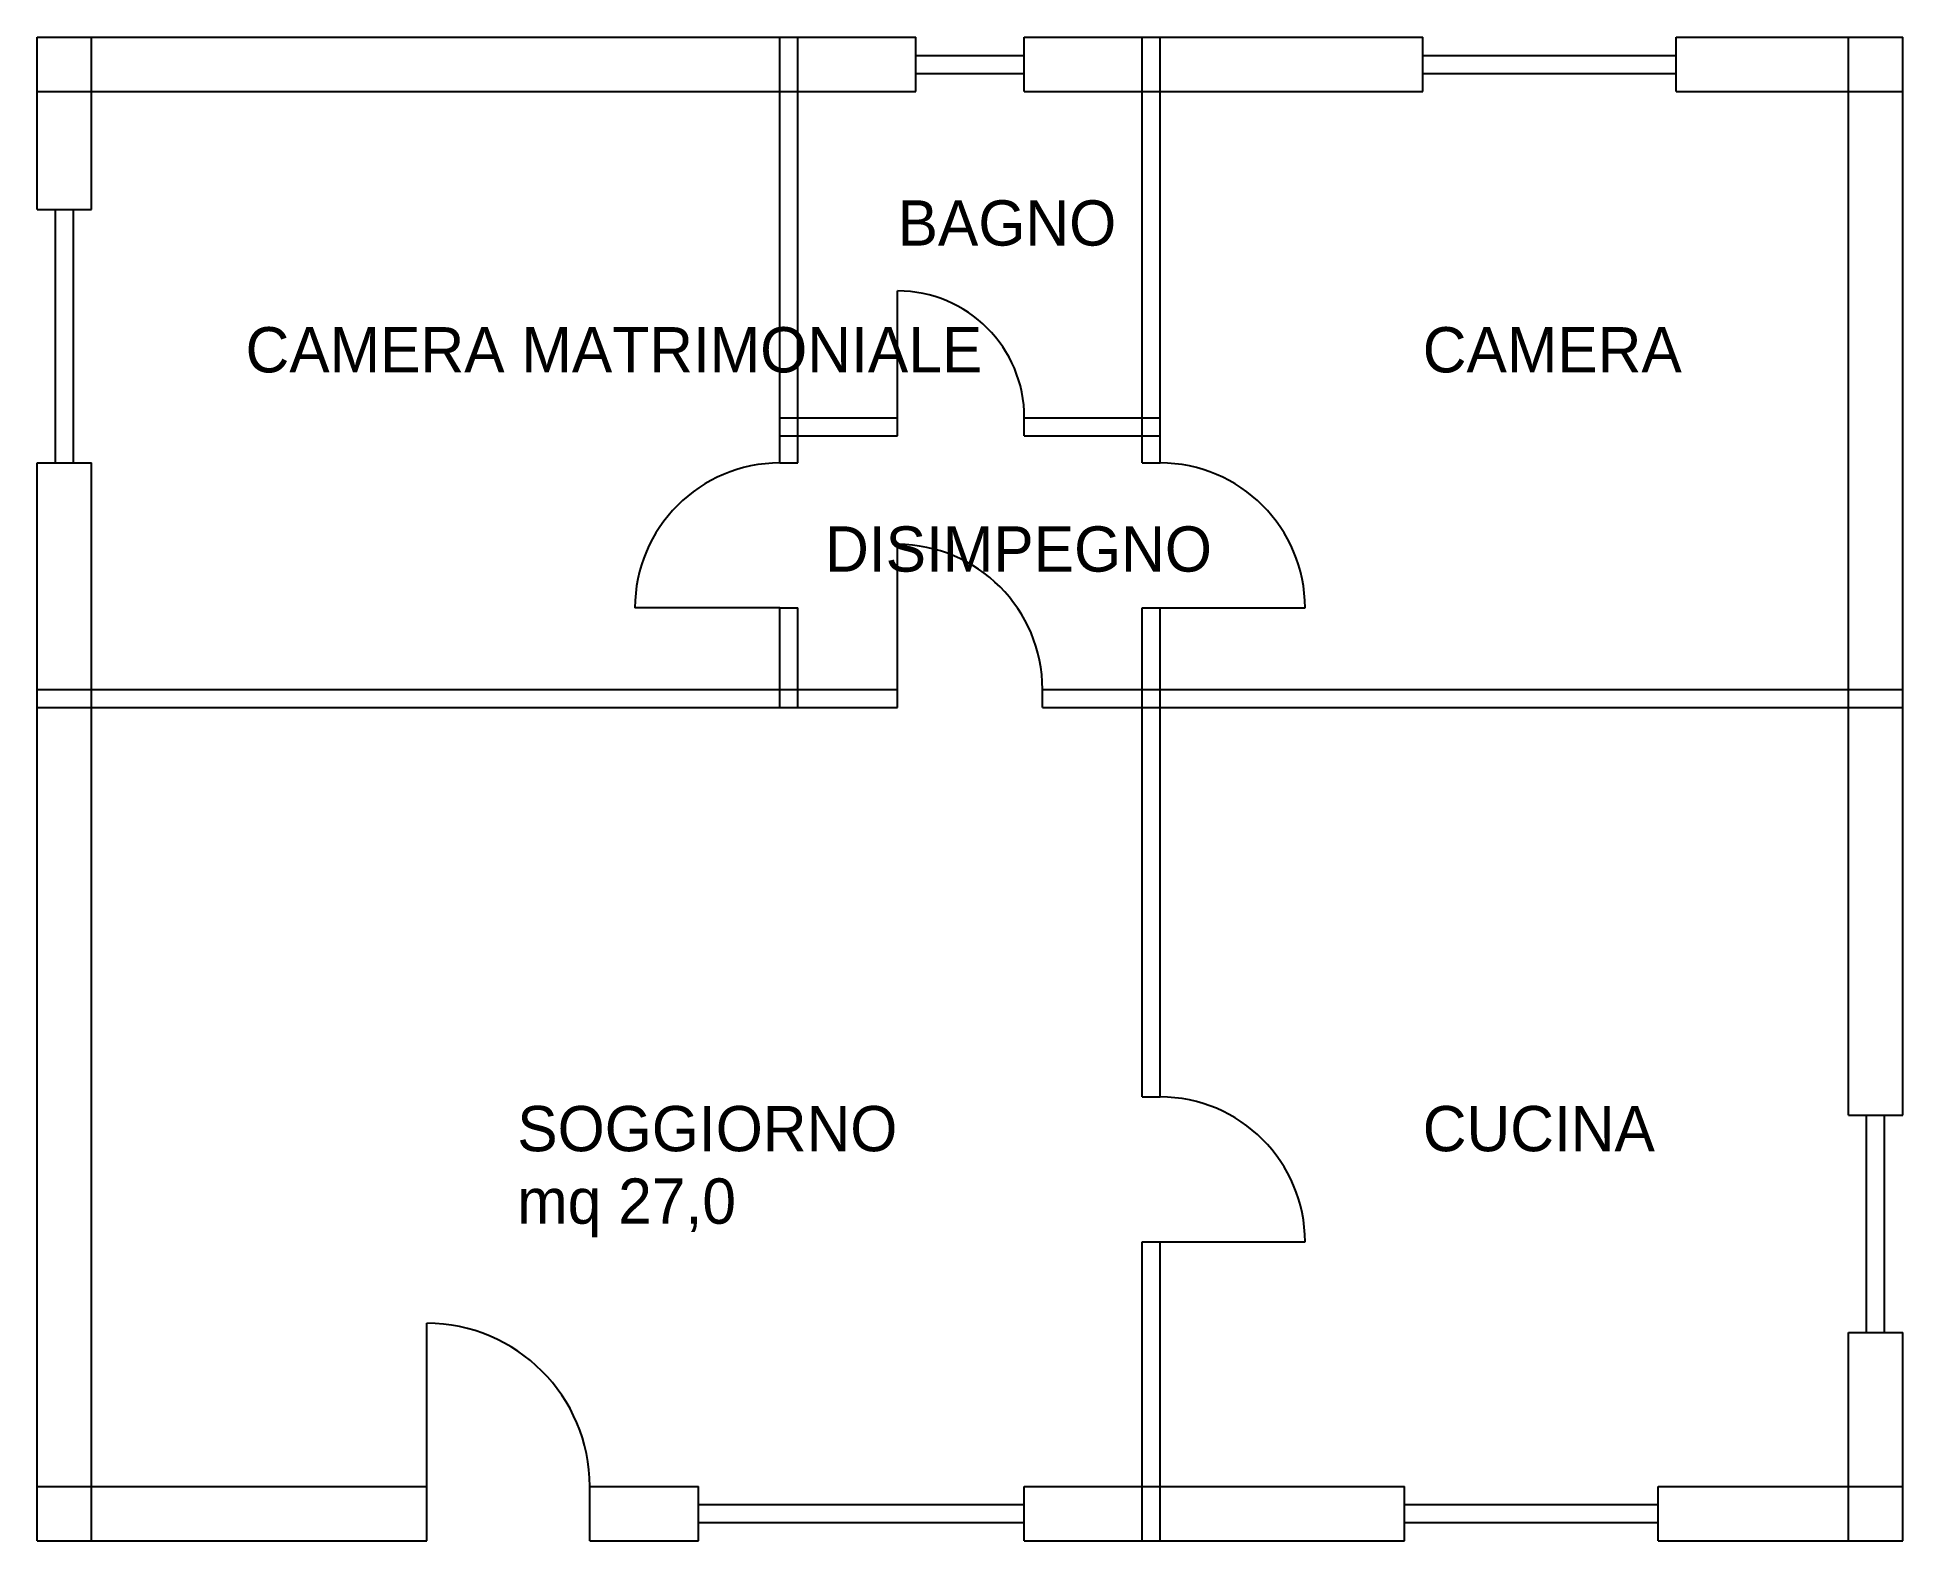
# Model space of a CAD drawing. Extents: x -150 to 10150, y -150 to 8150.
import ezdxf

# ---------------------------------------------------------------- set-up
doc = ezdxf.new("R2010")
doc.units = 0

msp = doc.modelspace()

# ---------------------------------------------------------------- linework, layer by layer
for p, q in [((-150, 8150), (4700, 8150)), ((-150, 7200), (-150, 8150)), ((150, 7200), (150, 8150)), ((3950, 5800), (3950, 8150)), ((4050, 5800), (4050, 8150)), ((4700, 7850), (4700, 8150)), ((5300, 8150), (7500, 8150)), ((5300, 7850), (5300, 8150)), ((5950, 5800), (5950, 8150)), ((6050, 5800), (6050, 8150)), ((7500, 7850), (7500, 8150)), ((8900, 8150), (10150, 8150)), ((8900, 7850), (8900, 8150)), ((9850, 2200), (9850, 8150)), ((10150, 2200), (10150, 8150)), ((4700, 8050), (5300, 8050)), ((7500, 8050), (8900, 8050)), ((4700, 7950), (5300, 7950)), ((7500, 7950), (8900, 7950)), ((-150, 7850), (4700, 7850)), ((5300, 7850), (7500, 7850)), ((8900, 7850), (10150, 7850)), ((-150, 7200), (150, 7200)), ((-50, 5800), (-50, 7200)), ((50, 5800), (50, 7200)), ((4600, 6050), (4600, 6750)), ((3950, 6050), (4600, 6050)), ((4600, 5950), (4600, 6050)), ((5300, 6050), (6050, 6050)), ((5300, 5950), (5300, 6050)), ((3950, 5950), (4600, 5950)), ((5300, 5950), (6050, 5950)), ((-150, -150), (-150, 5800)), ((-150, 5800), (150, 5800)), ((150, -150), (150, 5800)), ((3950, 5800), (4050, 5800)), ((5950, 5800), (6050, 5800)), ((4600, 4550), (4600, 5350)), ((3950, 5000), (3150, 5000)), ((3950, 4450), (3950, 5000)), ((3950, 5000), (4050, 5000)), ((4050, 4450), (4050, 5000)), ((5950, 2300), (5950, 5000)), ((5950, 5000), (6050, 5000)), ((6050, 2300), (6050, 5000)), ((6050, 5000), (6850, 5000)), ((-150, 4550), (4600, 4550)), ((4600, 4450), (4600, 4550)), ((5400, 4550), (10150, 4550)), ((5400, 4450), (5400, 4550)), ((-150, 4450), (4600, 4450)), ((5400, 4450), (10150, 4450)), ((5950, 2300), (6050, 2300)), ((9850, 2200), (10150, 2200)), ((9950, 1000), (9950, 2200)), ((10050, 1000), (10050, 2200)), ((5950, -150), (5950, 1500)), ((5950, 1500), (6050, 1500)), ((6050, -150), (6050, 1500)), ((6050, 1500), (6850, 1500)), ((2000, 150), (2000, 1050)), ((9850, -150), (9850, 1000)), ((9850, 1000), (10150, 1000)), ((10150, -150), (10150, 1000)), ((-150, 150), (2000, 150)), ((2000, -150), (2000, 150)), ((2900, 150), (3500, 150)), ((2900, -150), (2900, 150)), ((3500, -150), (3500, 150)), ((5300, 150), (7400, 150)), ((5300, -150), (5300, 150)), ((7400, -150), (7400, 150)), ((8800, 150), (10150, 150)), ((8800, -150), (8800, 150)), ((3500, 50), (5300, 50)), ((7400, 50), (8800, 50)), ((3500, -50), (5300, -50)), ((7400, -50), (8800, -50)), ((-150, -150), (2000, -150)), ((2900, -150), (3500, -150)), ((5300, -150), (7400, -150)), ((8800, -150), (10150, -150))]:
    msp.add_line(p, q)
for centre, radius, start, end in [((4600, 6050), 700, 0, 90), ((3950, 5000), 800, 90, 180), ((6050, 5000), 800, 0, 90), ((4600, 4550), 800, 0, 90), ((6050, 1500), 800, 0, 90), ((2000, 150), 900, 0, 90)]:
    msp.add_arc(centre, radius, start, end)

# ---------------------------------------------------------------- texts
for s, p in [('BAGNO', (4600, 7000)), ('CAMERA MATRIMONIALE', (1000, 6300)), ('CAMERA', (7500, 6300)), ('DISIMPEGNO', (4200, 5200)), ('SOGGIORNO', (2500, 2000)), ('CUCINA', (7500, 2000)), ('mq 27,0', (2500, 1600))]:
    msp.add_text(s, height=250).set_placement(p)

doc.saveas('drawing.dxf')
